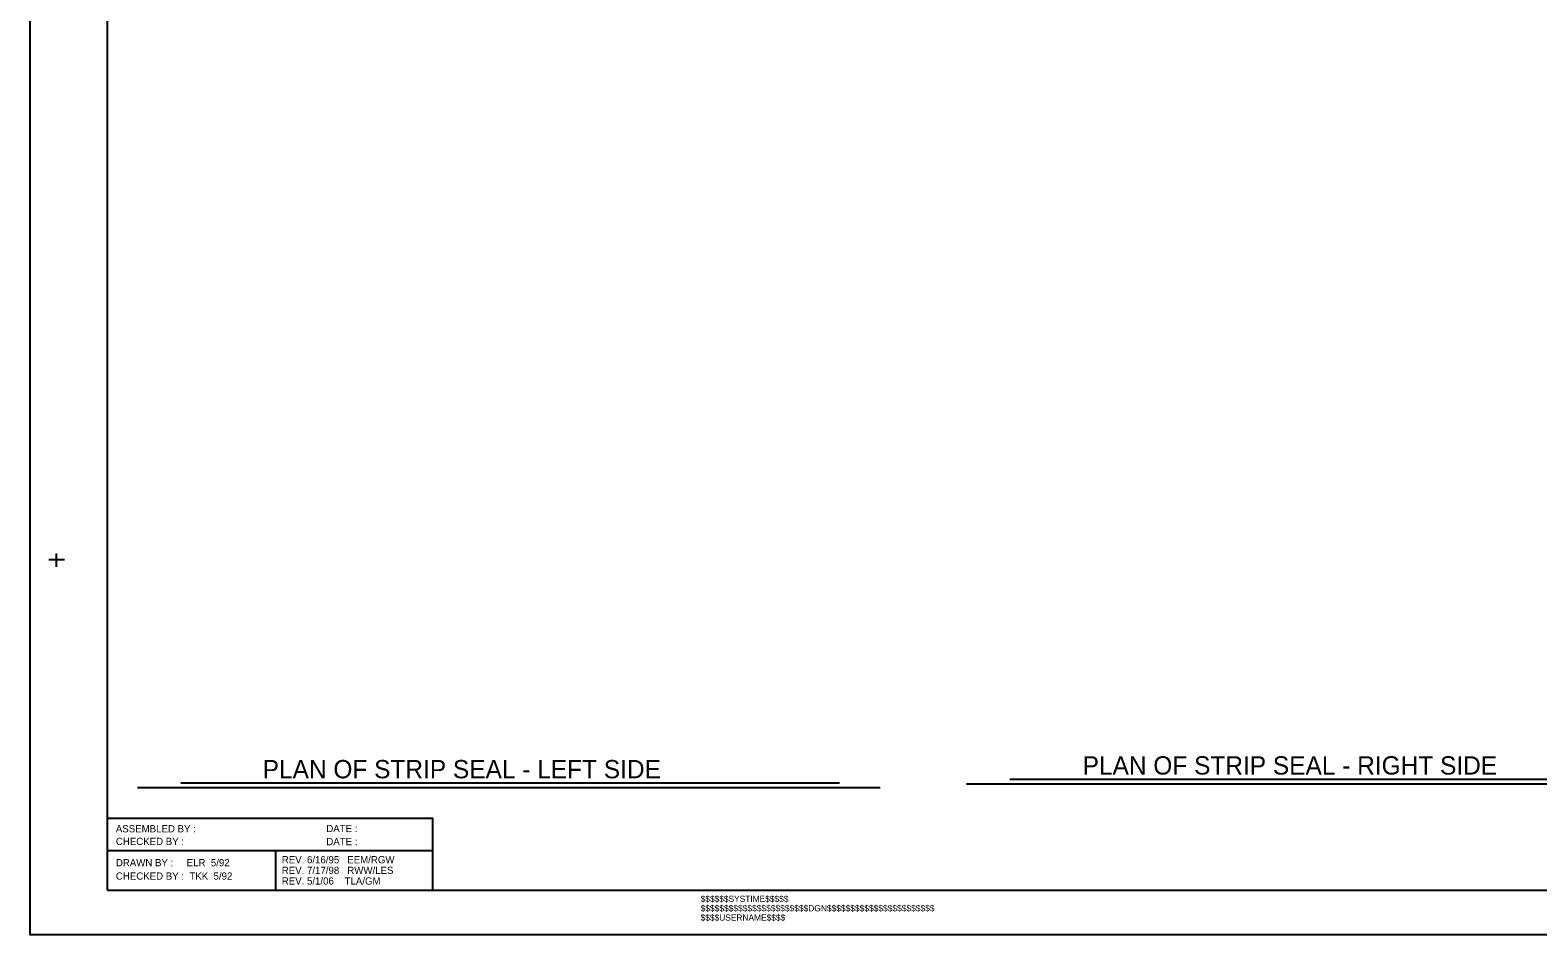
# Model space of a CAD drawing. Extents: x 0 to 10005, y 0 to 9996.
# Drawn here: x 0 to 13.74, y 0 to 8.25 of the extents above; entities that cross this region are included whole.
import ezdxf

# ---------------------------------------------------------------- set-up
doc = ezdxf.new("R2010")
doc.units = 0
for name, color, linetype in [('Plan Sheet', 7, 'Continuous'), ('Plot Label', 7, 'Continuous'), ('Plot Shape', 7, 'Continuous'), ('Text', 7, 'Continuous')]:
    doc.layers.add(name, color=color, linetype=linetype)

msp = doc.modelspace()

# ---------------------------------------------------------------- linework, layer by layer
at = {"layer": 'Plan Sheet'}
for p, q in [((0.706, 0.406), (0.706, 14.476)), ((0.24, 3.355), (0.24, 3.476)), ((0.171, 3.421), (0.312, 3.421)), ((0.706, 1.064), (3.669, 1.064)), ((3.669, 0.406), (3.669, 1.064)), ((3.669, 1.064), (3.669, 1.064)), ((3.669, 0.767), (0.706, 0.767)), ((2.24, 0.406), (2.24, 0.767)), ((0.706, 0.406), (3.669, 0.406)), ((0.706, 0.406), (22.146, 0.406)), ((0, 0), (0, 0))]:
    msp.add_line(p, q, dxfattribs=at)
at = {"layer": 'Plot Shape'}
msp.add_lwpolyline([(0, 14.74), (22.152, 14.74), (22.152, 0), (0, 0)], close=True, dxfattribs=at)
at = {"layer": 'Text'}
for p, q in [((1.374, 1.385), (7.374, 1.385)), ((8.532, 1.377), (15.302, 1.377)), ((8.929, 1.419), (14.929, 1.419)), ((0.977, 1.343), (7.747, 1.343))]:
    msp.add_line(p, q, dxfattribs=at)

# ---------------------------------------------------------------- texts
at = {"layer": 'Plan Sheet'}
for s, height, p in [('ASSEMBLED BY :', 0.06583, (0.781, 0.934)), ('DATE :', 0.0658, (2.699, 0.936)), ('CHECKED BY :', 0.06583, (0.781, 0.819)), ('DATE :', 0.0658, (2.699, 0.817)), ('DRAWN BY :     ELR  5/92', 0.06583, (0.781, 0.625)), ('REV. 6/16/95   EEM/RGW', 0.06583, (2.293, 0.652)), ('CHECKED BY :  TKK  5/92', 0.06583, (0.781, 0.503)), ('REV. 7/17/98   RWW/LES', 0.06583, (2.293, 0.555)), ('REV. 5/1/06    TLA/GM', 0.06583, (2.293, 0.458))]:
    msp.add_text(s, height=height, dxfattribs=at).set_placement(p)
at = {"layer": 'Plot Label'}
for s, height, p in [('$$$$$$SYSTIME$$$$$', 0.05697, (6.11, 0.3)), ('$$$$$$$$$$$$$$$$$$$$$$$DGN$$$$$$$$$$$$$$$$$$$$$$$', 0.05732, (6.11, 0.214)), ('$$$$USERNAME$$$$', 0.05697, (6.11, 0.129))]:
    msp.add_text(s, height=height, dxfattribs=at).set_placement(p)
at = {"layer": 'Text'}
for s, p in [('PLAN OF STRIP SEAL - LEFT SIDE', (2.119, 1.427)), ('PLAN OF STRIP SEAL - RIGHT SIDE', (9.591, 1.461))]:
    msp.add_text(s, height=0.16667, rotation=359.9999, dxfattribs=at).set_placement(p)

doc.saveas('drawing.dxf')
